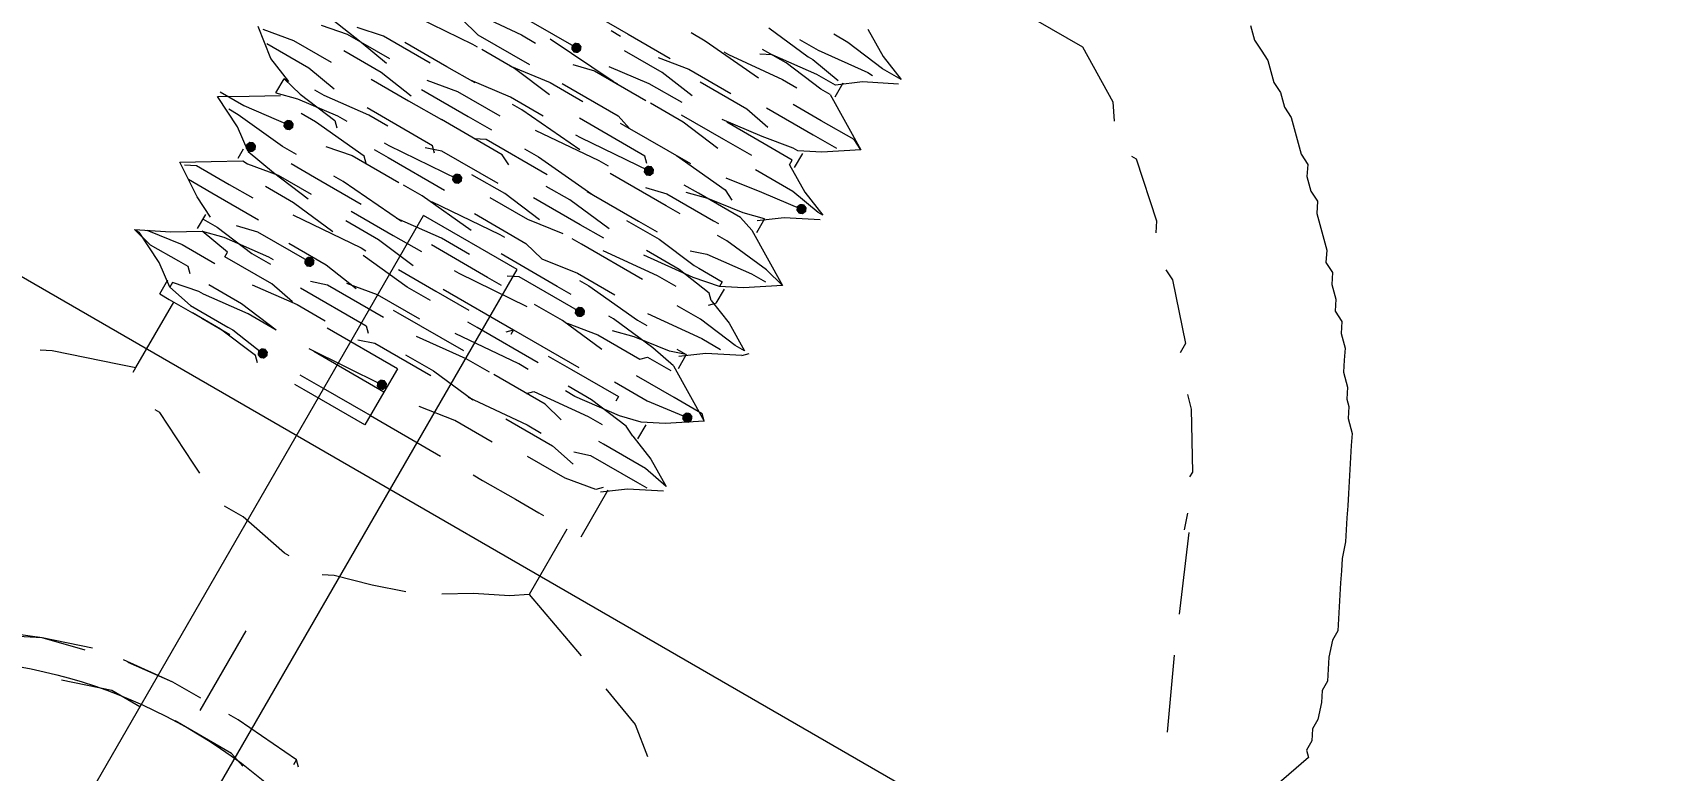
# Model space of a CAD drawing. Header units: millimetres. Extents: x 89051 to 218395, y -330386 to -125649.
# Drawn here: x 90752.22 to 90788.85, y -128657.71 to -128641.19 of the extents above; entities that cross this region are included whole.
import ezdxf

# ---------------------------------------------------------------- set-up
doc = ezdxf.new("R2010")
doc.units = ezdxf.units.MM
doc.header["$LTSCALE"] = 13
doc.linetypes.add('ACAD_ISO04W100', pattern=[30, 24, -3, 0, -3])
doc.layers.add('C00-00-00', color=7, linetype='Continuous')
doc.layers.add('C00-00-FF', color=5, linetype='Continuous', true_color=0x0000ff)
doc.layers.add('标注、文本', color=3, linetype='Continuous', lineweight=25)
doc.styles.get("Standard").update_dxf_attribs({"font": 'gbenor.shx', "bigfont": 'gbcbig.shx'})
doc.dimstyles.new('1-15', dxfattribs={"dimscale": 20, "dimtxt": 3.5, "dimasz": 2, "dimexe": 1.5, "dimexo": 0.5, "dimgap": 0.5, "dimtad": 1, "dimtoh": 1, "dimdec": 1, "dimdsep": 46, "dimtxsty": 'Standard', "dimcen": 2.5, "dimclrd": 3, "dimclre": 3, "dimclrt": 3, "dimadec": 0, "dimazin": 2, "dimtfac": 1, "dimtdec": 1, "dimtmove": 0, "dimatfit": 2, "dimfxl": 1, "dimarcsym": 0})

# ---------------------------------------------------------------- blocks, each defined once
blk = doc.blocks.new('225635')
at = {"layer": 'C00-00-00'}
h = blk.add_hatch(color=256, dxfattribs=at)
h.dxf.hatch_style = 2
h.paths.add_polyline_path([(72516.826, -125600.418), (72516.74, -125600.453), (72516.705, -125600.539), (72516.74, -125600.624), (72516.826, -125600.66), (72516.911, -125600.624), (72516.947, -125600.539), (72516.911, -125600.453)])
h = blk.add_hatch(color=256, dxfattribs=at)
h.dxf.hatch_style = 2
h.paths.add_polyline_path([(72522.997, -125601.023), (72522.912, -125601.058), (72522.876, -125601.144), (72522.912, -125601.229), (72522.997, -125601.265), (72523.083, -125601.229), (72523.118, -125601.144), (72523.083, -125601.058)])
h = blk.add_hatch(color=256, dxfattribs=at)
h.dxf.hatch_style = 2
h.paths.add_polyline_path([(72519.609, -125601.991), (72519.523, -125602.026), (72519.488, -125602.112), (72519.523, -125602.197), (72519.609, -125602.233), (72519.694, -125602.197), (72519.73, -125602.112), (72519.694, -125602.026)])
h = blk.add_hatch(color=256, dxfattribs=at)
h.dxf.hatch_style = 2
h.paths.add_polyline_path([(72515.979, -125604.29), (72515.893, -125604.326), (72515.858, -125604.411), (72515.893, -125604.497), (72515.979, -125604.532), (72516.064, -125604.497), (72516.1, -125604.411), (72516.064, -125604.326)])
h = blk.add_hatch(color=256, dxfattribs=at)
h.dxf.hatch_style = 2
h.paths.add_polyline_path([(72512.106, -125605.137), (72512.021, -125605.173), (72511.985, -125605.258), (72512.021, -125605.344), (72512.106, -125605.379), (72512.192, -125605.344), (72512.227, -125605.258), (72512.192, -125605.173)])
h = blk.add_hatch(color=256, dxfattribs=at)
h.dxf.hatch_style = 2
h.paths.add_polyline_path([(72519.851, -125605.5), (72519.765, -125605.536), (72519.73, -125605.621), (72519.765, -125605.707), (72519.851, -125605.742), (72519.936, -125605.707), (72519.972, -125605.621), (72519.936, -125605.536)])
h = blk.add_hatch(color=256, dxfattribs=at)
h.dxf.hatch_style = 2
h.paths.add_polyline_path([(72511.622, -125605.984), (72511.537, -125606.02), (72511.501, -125606.105), (72511.537, -125606.191), (72511.622, -125606.226), (72511.708, -125606.191), (72511.743, -125606.105), (72511.708, -125606.02)])
h = blk.add_hatch(color=256, dxfattribs=at)
h.dxf.hatch_style = 2
h.paths.add_polyline_path([(72523.118, -125606.347), (72523.033, -125606.383), (72522.997, -125606.468), (72523.033, -125606.554), (72523.118, -125606.589), (72523.204, -125606.554), (72523.239, -125606.468), (72523.204, -125606.383)])
h = blk.add_hatch(color=256, dxfattribs=at)
h.dxf.hatch_style = 2
h.paths.add_polyline_path([(72514.043, -125607.557), (72513.957, -125607.593), (72513.922, -125607.678), (72513.957, -125607.764), (72514.043, -125607.799), (72514.128, -125607.764), (72514.163, -125607.678), (72514.128, -125607.593)])
h = blk.add_hatch(color=256, dxfattribs=at)
h.dxf.hatch_style = 2
h.paths.add_polyline_path([(72516.826, -125609.13), (72516.74, -125609.166), (72516.705, -125609.251), (72516.74, -125609.337), (72516.826, -125609.372), (72516.911, -125609.337), (72516.947, -125609.251), (72516.911, -125609.166)])
h = blk.add_hatch(color=256, dxfattribs=at)
h.dxf.hatch_style = 2
h.paths.add_polyline_path([(72514.164, -125609.856), (72514.078, -125609.892), (72514.043, -125609.977), (72514.078, -125610.063), (72514.164, -125610.098), (72514.249, -125610.063), (72514.285, -125609.977), (72514.249, -125609.892)])
at = {"layer": 'C00-00-00', "lineweight": 15}
for points in [[(72529.652, -125592.552), (72529.895, -125592.794), (72530.137, -125592.915), (72530.379, -125593.036), (72530.621, -125593.278), (72530.742, -125593.399), (72530.984, -125593.52), (72531.226, -125593.762), (72531.468, -125593.883), (72531.71, -125594.125), (72531.831, -125594.246), (72532.073, -125594.488), (72532.315, -125594.609), (72532.436, -125594.851), (72532.678, -125595.093), (72532.92, -125595.214), (72533.041, -125595.457), (72533.283, -125595.699), (72533.404, -125595.82), (72533.646, -125596.062), (72533.767, -125596.304), (72534.009, -125596.425), (72534.13, -125596.667), (72534.372, -125596.909), (72534.493, -125597.151), (72534.735, -125597.272), (72534.856, -125597.514), (72535.098, -125597.756), (72535.219, -125597.998), (72535.34, -125598.24), (72535.582, -125598.482), (72535.703, -125598.724), (72535.824, -125598.845), (72535.945, -125599.087), (72536.187, -125599.329), (72536.308, -125599.571), (72536.429, -125599.813), (72536.55, -125600.055), (72536.671, -125600.297), (72536.792, -125600.539), (72536.913, -125600.781), (72537.034, -125601.023), (72537.155, -125601.265), (72537.276, -125601.507), (72537.397, -125601.87), (72537.518, -125602.112), (72537.639, -125602.354), (72537.76, -125602.596), (72537.881, -125602.838), (72538.002, -125603.08), (72538.123, -125603.322), (72538.123, -125603.564), (72538.244, -125603.927), (72538.365, -125604.169), (72538.486, -125604.411), (72538.486, -125604.653), (72538.607, -125604.895), (72538.728, -125605.258), (72538.728, -125605.5), (72538.849, -125605.742), (72538.849, -125605.984), (72538.97, -125606.105)], [(72525.417, -125594.851), (72526.627, -125594.851)], [(72526.627, -125594.851), (72527.837, -125595.578)], [(72527.837, -125595.578), (72528.079, -125595.941)], [(72528.805, -125596.425), (72528.926, -125596.425)], [(72528.926, -125596.425), (72530.016, -125597.393)], [(72522.271, -125596.909), (72522.876, -125597.272)], [(72522.029, -125597.393), (72521.666, -125597.393)], [(72522.997, -125597.514), (72522.029, -125597.393)], [(72522.876, -125597.272), (72523.481, -125597.514)], [(72530.016, -125597.393), (72530.137, -125597.635)], [(72521.545, -125597.877), (72522.755, -125597.756)], [(72523.481, -125597.635), (72522.755, -125597.998)], [(72522.755, -125597.756), (72522.876, -125597.756)], [(72523.481, -125597.514), (72522.997, -125597.514)], [(72520.335, -125597.998), (72521.424, -125598.119)], [(72521.061, -125597.877), (72521.545, -125597.877)], [(72521.424, -125598.119), (72521.545, -125598.119)], [(72521.545, -125598.119), (72522.271, -125598.24)], [(72522.755, -125597.998), (72522.271, -125598.361)], [(72520.698, -125598.482), (72520.456, -125598.603)], [(72521.061, -125598.482), (72520.456, -125598.482)], [(72521.787, -125598.361), (72520.698, -125598.482)], [(72522.029, -125598.603), (72521.061, -125598.482)], [(72522.271, -125598.361), (72521.787, -125598.361)], [(72522.392, -125598.24), (72522.392, -125598.603)], [(72530.742, -125598.24), (72530.984, -125598.361)], [(72530.984, -125598.361), (72531.952, -125599.45)], [(72519.851, -125598.966), (72521.182, -125598.845)], [(72521.182, -125598.845), (72521.545, -125598.845)], [(72522.271, -125598.603), (72522.029, -125598.603)], [(72522.271, -125598.603), (72522.876, -125598.966)], [(72519.246, -125598.966), (72518.883, -125598.966)], [(72520.698, -125599.087), (72519.246, -125598.966)], [(72519.73, -125598.966), (72519.851, -125598.966)], [(72522.392, -125599.208), (72521.666, -125599.208)], [(72523.239, -125599.208), (72522.392, -125599.208)], [(72522.876, -125598.966), (72523.481, -125599.329)], [(72523.481, -125599.329), (72523.239, -125599.208)], [(72521.182, -125599.571), (72522.392, -125599.571)], [(72522.392, -125599.571), (72522.997, -125599.571)], [(72523.481, -125599.329), (72522.755, -125599.813)], [(72531.952, -125599.45), (72531.952, -125599.692)], [(72516.947, -125599.692), (72517.673, -125599.692)], [(72517.31, -125599.813), (72517.552, -125599.813)], [(72517.673, -125599.692), (72518.762, -125599.692)], [(72518.52, -125599.813), (72519.246, -125599.692)], [(72519.246, -125599.692), (72520.335, -125599.692)], [(72519.609, -125599.813), (72520.819, -125599.813)], [(72520.819, -125599.813), (72521.424, -125599.934)], [(72522.755, -125599.813), (72522.271, -125600.055)], [(72518.762, -125600.055), (72517.794, -125600.055)], [(72519.609, -125600.176), (72518.762, -125600.055)], [(72521.424, -125600.176), (72520.456, -125600.297)], [(72521.545, -125600.297), (72520.577, -125600.297)], [(72522.15, -125600.055), (72521.424, -125600.176)], [(72522.271, -125600.297), (72521.545, -125600.297)], [(72522.271, -125600.055), (72522.15, -125600.055)], [(72522.271, -125600.418), (72522.271, -125600.297)], [(72522.392, -125600.055), (72522.392, -125600.418)], [(72516.826, -125600.539), (72515.011, -125600.539)], [(72517.915, -125600.781), (72516.221, -125600.66)], [(72518.641, -125600.418), (72517.673, -125600.539)], [(72519.488, -125600.418), (72518.641, -125600.418)], [(72519.609, -125600.66), (72520.698, -125600.66)], [(72520.698, -125600.66), (72521.424, -125600.66)], [(72522.271, -125600.418), (72522.876, -125600.781)], [(72532.557, -125600.418), (72532.799, -125600.66)], [(72532.799, -125600.66), (72533.525, -125601.87)], [(72514.164, -125601.023), (72515.616, -125600.902)], [(72515.616, -125600.902), (72515.979, -125600.902)], [(72516.947, -125600.902), (72517.431, -125600.781)], [(72517.431, -125600.781), (72518.762, -125600.781)], [(72518.036, -125600.781), (72517.915, -125600.781)], [(72519.73, -125600.781), (72518.883, -125600.781)], [(72520.698, -125600.902), (72519.73, -125600.781)], [(72522.634, -125600.902), (72521.666, -125600.902)], [(72523.36, -125601.023), (72522.634, -125600.902)], [(72522.876, -125600.781), (72523.481, -125601.023)], [(72523.481, -125601.023), (72523.36, -125601.023)], [(72514.285, -125601.265), (72514.769, -125601.386)], [(72514.769, -125601.386), (72516.1, -125601.386)], [(72516.947, -125601.386), (72518.399, -125601.386)], [(72518.399, -125601.386), (72518.762, -125601.507)], [(72521.182, -125601.386), (72522.029, -125601.265)], [(72522.029, -125601.265), (72522.997, -125601.144)], [(72523.481, -125601.144), (72522.755, -125601.507)], [(72513.074, -125601.749), (72514.769, -125601.628)], [(72514.769, -125601.628), (72514.89, -125601.628)], [(72515.858, -125601.628), (72515.011, -125601.628)], [(72515.737, -125601.628), (72516.705, -125601.507)], [(72516.826, -125601.749), (72515.858, -125601.628)], [(72516.705, -125601.507), (72517.552, -125601.507)], [(72518.52, -125601.507), (72518.641, -125601.507)], [(72518.641, -125601.507), (72520.335, -125601.507)], [(72519.73, -125601.507), (72519.972, -125601.507)], [(72519.972, -125601.507), (72521.303, -125601.628)], [(72521.303, -125601.628), (72521.545, -125601.749)], [(72522.392, -125601.749), (72521.908, -125601.87)], [(72522.755, -125601.507), (72522.271, -125601.87)], [(72522.392, -125601.749), (72522.392, -125602.112)], [(72519.367, -125601.87), (72517.673, -125601.87)], [(72519.609, -125602.112), (72517.915, -125602.233)], [(72519.488, -125601.991), (72519.367, -125601.87)], [(72520.819, -125601.991), (72520.456, -125601.991)], [(72521.061, -125601.991), (72520.577, -125602.112)], [(72521.908, -125601.991), (72520.819, -125601.991)], [(72521.908, -125601.87), (72521.061, -125601.991)], [(72522.271, -125602.112), (72521.908, -125601.991)], [(72522.271, -125602.112), (72522.876, -125602.475)], [(72533.525, -125601.87), (72533.525, -125601.991)], [(72512.953, -125602.475), (72512.348, -125602.596)], [(72514.164, -125602.475), (72512.953, -125602.475)], [(72514.527, -125602.354), (72513.437, -125602.354)], [(72515.253, -125602.354), (72514.527, -125602.354)], [(72516.1, -125602.233), (72515.132, -125602.354)], [(72516.947, -125602.233), (72516.1, -125602.233)], [(72516.463, -125602.354), (72516.221, -125602.354)], [(72518.036, -125602.475), (72516.463, -125602.354)], [(72516.947, -125602.596), (72518.52, -125602.475)], [(72517.915, -125602.233), (72517.794, -125602.233)], [(72518.52, -125602.475), (72518.762, -125602.475)], [(72519.73, -125602.475), (72520.214, -125602.354)], [(72520.214, -125602.354), (72521.424, -125602.354)], [(72521.424, -125602.354), (72521.545, -125602.354)], [(72522.876, -125602.475), (72523.481, -125602.838)], [(72511.622, -125602.959), (72512.227, -125602.838)], [(72511.743, -125602.717), (72512.59, -125602.838)], [(72512.227, -125602.838), (72513.316, -125602.838)], [(72512.59, -125602.838), (72513.316, -125602.959)], [(72514.285, -125602.838), (72515.011, -125602.717)], [(72515.011, -125602.717), (72516.1, -125602.717)], [(72520.335, -125602.596), (72518.883, -125602.596)], [(72520.698, -125602.596), (72520.335, -125602.596)], [(72521.908, -125602.596), (72521.666, -125602.596)], [(72522.997, -125602.717), (72521.908, -125602.596)], [(72523.481, -125602.838), (72522.755, -125603.322)], [(72523.481, -125602.838), (72522.997, -125602.717)], [(72533.888, -125602.717), (72534.009, -125603.08)], [(72513.316, -125603.201), (72512.348, -125603.201)], [(72514.164, -125603.322), (72513.316, -125603.201)], [(72514.285, -125603.08), (72515.495, -125603.08)], [(72515.495, -125603.08), (72516.1, -125603.08)], [(72516.947, -125603.08), (72517.31, -125603.08)], [(72517.31, -125603.08), (72518.762, -125603.201)], [(72518.641, -125603.201), (72519.972, -125603.201)], [(72519.972, -125603.201), (72520.456, -125603.201)], [(72521.303, -125603.201), (72521.666, -125603.08)], [(72521.666, -125603.08), (72522.755, -125602.959)], [(72522.755, -125602.959), (72523.118, -125602.959)], [(72534.13, -125603.08), (72534.856, -125604.774)], [(72510.533, -125603.685), (72511.259, -125603.564)], [(72511.259, -125603.564), (72512.227, -125603.564)], [(72513.195, -125603.443), (72514.164, -125603.443)], [(72514.164, -125603.443), (72515.011, -125603.443)], [(72516.584, -125603.443), (72515.011, -125603.443)], [(72515.858, -125603.443), (72516.1, -125603.322)], [(72516.1, -125603.322), (72517.673, -125603.322)], [(72516.826, -125603.564), (72516.584, -125603.443)], [(72518.399, -125603.564), (72517.794, -125603.564)], [(72519.488, -125603.685), (72518.399, -125603.564)], [(72519.73, -125603.322), (72520.577, -125603.322)], [(72520.577, -125603.322), (72521.545, -125603.443)], [(72521.545, -125603.443), (72521.666, -125603.443)], [(72521.666, -125603.443), (72522.271, -125603.443)], [(72522.271, -125603.564), (72521.666, -125603.685)], [(72522.755, -125603.322), (72522.271, -125603.564)], [(72522.271, -125603.443), (72522.271, -125603.564)], [(72522.392, -125603.564), (72522.392, -125603.927)], [(72511.017, -125604.169), (72510.412, -125603.685)], [(72511.864, -125603.927), (72510.775, -125603.927)], [(72512.59, -125604.048), (72511.864, -125603.927)], [(72518.883, -125603.927), (72517.673, -125603.927)], [(72519.488, -125603.927), (72518.883, -125603.927)], [(72521.666, -125603.685), (72520.456, -125603.806)], [(72521.303, -125603.685), (72520.456, -125603.685)], [(72522.15, -125603.806), (72521.303, -125603.685)], [(72522.271, -125603.927), (72522.15, -125603.806)], [(72522.271, -125604.048), (72522.392, -125603.927)], [(72522.271, -125603.927), (72522.876, -125604.169)], [(72511.622, -125604.411), (72511.017, -125604.169)], [(72512.469, -125604.29), (72512.227, -125604.29)], [(72513.558, -125604.169), (72512.469, -125604.29)], [(72515.132, -125604.048), (72513.437, -125604.048)], [(72514.043, -125604.169), (72513.558, -125604.169)], [(72515.374, -125604.048), (72515.011, -125604.169)], [(72515.253, -125604.169), (72515.132, -125604.048)], [(72516.826, -125604.048), (72515.374, -125604.048)], [(72517.068, -125604.169), (72516.221, -125604.169)], [(72518.036, -125604.29), (72517.068, -125604.169)], [(72517.794, -125604.411), (72518.641, -125604.29)], [(72519.125, -125604.29), (72518.883, -125604.29)], [(72520.698, -125604.29), (72519.125, -125604.29)], [(72519.609, -125604.169), (72520.94, -125604.048)], [(72520.94, -125604.048), (72521.424, -125604.048)], [(72522.876, -125604.169), (72523.481, -125604.532)], [(72511.622, -125604.411), (72511.501, -125604.411)], [(72511.501, -125604.411), (72511.985, -125604.532)], [(72511.501, -125604.774), (72511.501, -125604.411)], [(72511.501, -125604.774), (72511.985, -125604.653)], [(72511.985, -125604.532), (72512.953, -125604.653)], [(72511.985, -125604.653), (72512.953, -125604.532)], [(72512.953, -125604.532), (72513.195, -125604.532)], [(72512.953, -125604.653), (72513.074, -125604.774)], [(72514.164, -125604.532), (72514.285, -125604.532)], [(72514.285, -125604.532), (72515.979, -125604.411)], [(72516.826, -125604.411), (72517.794, -125604.411)], [(72522.271, -125604.411), (72521.666, -125604.411)], [(72523.239, -125604.532), (72522.271, -125604.411)], [(72523.481, -125604.653), (72522.755, -125605.016)], [(72523.481, -125604.532), (72523.239, -125604.532)], [(72523.481, -125604.653), (72523.602, -125604.532)], [(72511.017, -125605.137), (72511.622, -125604.774)], [(72512.59, -125604.895), (72512.227, -125604.895)], [(72513.922, -125605.016), (72512.59, -125604.895)], [(72514.043, -125605.137), (72513.922, -125605.016)], [(72514.043, -125604.774), (72514.406, -125604.774)], [(72514.406, -125604.774), (72515.858, -125604.774)], [(72515.737, -125605.137), (72517.431, -125605.016)], [(72516.705, -125604.895), (72518.036, -125604.895)], [(72517.431, -125605.016), (72517.552, -125605.016)], [(72518.036, -125604.895), (72518.52, -125605.016)], [(72518.52, -125605.016), (72519.367, -125604.895)], [(72519.367, -125604.895), (72520.335, -125604.895)], [(72519.488, -125605.016), (72519.73, -125605.016)], [(72519.73, -125605.016), (72521.061, -125605.137)], [(72521.182, -125604.895), (72522.513, -125604.774)], [(72522.755, -125605.016), (72522.271, -125605.379)], [(72522.513, -125604.774), (72522.997, -125604.774)], [(72510.412, -125605.5), (72511.017, -125605.137)], [(72510.412, -125605.379), (72511.017, -125605.379)], [(72511.017, -125605.379), (72512.106, -125605.258)], [(72513.074, -125605.258), (72513.679, -125605.137)], [(72513.679, -125605.137), (72514.89, -125605.137)], [(72515.495, -125605.137), (72515.011, -125605.137)], [(72516.826, -125605.258), (72515.495, -125605.137)], [(72519.125, -125605.379), (72517.673, -125605.379)], [(72519.488, -125605.379), (72519.125, -125605.379)], [(72520.577, -125605.379), (72520.456, -125605.379)], [(72521.666, -125605.5), (72520.577, -125605.379)], [(72521.061, -125605.137), (72521.303, -125605.137)], [(72522.029, -125605.379), (72521.182, -125605.5)], [(72522.392, -125605.258), (72522.029, -125605.379)], [(72522.15, -125605.258), (72522.392, -125605.258)], [(72522.392, -125605.258), (72522.392, -125605.621)], [(72511.138, -125605.863), (72510.412, -125605.5)], [(72511.017, -125605.621), (72510.775, -125605.621)], [(72512.227, -125605.742), (72511.017, -125605.621)], [(72512.59, -125605.742), (72512.227, -125605.742)], [(72513.8, -125605.742), (72513.558, -125605.742)], [(72515.374, -125605.863), (72513.8, -125605.742)], [(72516.342, -125605.742), (72515.253, -125605.863)], [(72518.157, -125605.5), (72515.737, -125605.5)], [(72515.737, -125621.231), (72515.737, -125605.5)], [(72517.068, -125605.742), (72516.342, -125605.742)], [(72518.278, -125605.621), (72518.036, -125605.742)], [(72518.157, -125621.231), (72518.157, -125605.5)], [(72519.851, -125605.621), (72518.278, -125605.621)], [(72521.182, -125605.5), (72520.698, -125605.621)], [(72521.545, -125605.863), (72521.666, -125605.742)], [(72522.271, -125605.621), (72521.666, -125605.5)], [(72521.666, -125605.742), (72522.271, -125605.742)], [(72522.271, -125605.621), (72522.876, -125605.984)], [(72535.219, -125605.621), (72535.945, -125607.194)], [(72511.622, -125606.226), (72511.138, -125605.863)], [(72513.195, -125605.984), (72512.59, -125605.984)], [(72514.406, -125605.984), (72513.195, -125605.984)], [(72517.673, -125605.984), (72516.221, -125605.984)], [(72517.068, -125606.226), (72518.762, -125606.105)], [(72518.036, -125605.984), (72517.673, -125605.984)], [(72519.609, -125605.984), (72518.883, -125605.984)], [(72520.698, -125606.105), (72519.609, -125605.984)], [(72519.73, -125605.984), (72520.456, -125605.863)], [(72520.456, -125605.863), (72521.545, -125605.863)], [(72522.876, -125605.984), (72523.481, -125606.347)], [(72538.97, -125606.105), (72530.984, -125629.097)], [(72511.017, -125606.831), (72511.622, -125606.468)], [(72511.501, -125606.468), (72511.501, -125606.226)], [(72511.622, -125606.226), (72512.348, -125606.347)], [(72511.622, -125606.468), (72511.743, -125606.468)], [(72511.743, -125606.468), (72512.469, -125606.347)], [(72512.348, -125606.347), (72513.316, -125606.468)], [(72512.469, -125606.347), (72513.316, -125606.347)], [(72514.285, -125606.226), (72515.374, -125606.226)], [(72514.285, -125606.468), (72515.132, -125606.468)], [(72515.132, -125606.468), (72516.1, -125606.589)], [(72515.374, -125606.226), (72516.1, -125606.226)], [(72516.947, -125606.226), (72517.068, -125606.226)], [(72522.634, -125606.226), (72521.666, -125606.226)], [(72522.15, -125606.589), (72523.118, -125606.468)], [(72523.36, -125606.226), (72522.634, -125606.226)], [(72523.481, -125606.347), (72522.755, -125606.831)], [(72523.481, -125606.347), (72523.36, -125606.226)], [(72510.412, -125607.194), (72511.017, -125606.831)], [(72513.074, -125606.71), (72512.348, -125606.71)], [(72514.164, -125606.831), (72513.074, -125606.71)], [(72513.195, -125606.952), (72514.89, -125606.831)], [(72514.89, -125606.831), (72515.011, -125606.831)], [(72515.858, -125606.831), (72516.826, -125606.831)], [(72516.826, -125606.831), (72517.673, -125606.831)], [(72516.947, -125606.71), (72518.762, -125606.71)], [(72518.641, -125606.831), (72518.762, -125606.71)], [(72518.762, -125606.71), (72520.456, -125606.71)], [(72518.762, -125606.71), (72518.762, -125606.831)], [(72519.73, -125606.831), (72520.335, -125606.831)], [(72520.335, -125606.831), (72521.545, -125606.831)], [(72521.303, -125606.589), (72522.15, -125606.589)], [(72521.545, -125606.831), (72521.545, -125606.952)], [(72522.755, -125606.831), (72522.271, -125607.073)], [(72511.138, -125607.678), (72510.412, -125607.194)], [(72510.533, -125607.194), (72510.775, -125607.073)], [(72510.775, -125607.073), (72511.622, -125607.073)], [(72511.622, -125607.073), (72512.227, -125607.073)], [(72516.221, -125607.073), (72515.011, -125606.952)], [(72516.826, -125607.073), (72516.221, -125607.073)], [(72518.036, -125607.073), (72517.794, -125607.073)], [(72519.609, -125607.073), (72518.036, -125607.073)], [(72521.061, -125607.194), (72520.456, -125607.194)], [(72521.787, -125607.194), (72520.698, -125607.315)], [(72522.029, -125607.315), (72521.061, -125607.194)], [(72522.271, -125607.073), (72521.787, -125607.194)], [(72522.392, -125607.073), (72522.392, -125607.436)], [(72511.38, -125607.436), (72510.775, -125607.436)], [(72512.59, -125607.436), (72511.38, -125607.436)], [(72514.406, -125607.557), (72513.437, -125607.557)], [(72515.253, -125607.678), (72514.406, -125607.557)], [(72515.737, -125607.557), (72515.011, -125607.678)], [(72516.826, -125607.557), (72515.737, -125607.557)], [(72519.246, -125607.315), (72517.673, -125607.436)], [(72519.488, -125607.315), (72519.246, -125607.315)], [(72519.851, -125607.678), (72521.182, -125607.557)], [(72520.698, -125607.315), (72520.456, -125607.315)], [(72521.182, -125607.557), (72521.545, -125607.557)], [(72522.271, -125607.436), (72522.029, -125607.315)], [(72522.271, -125607.436), (72522.876, -125607.678)], [(72511.622, -125607.92), (72511.138, -125607.678)], [(72511.501, -125608.283), (72511.501, -125607.92)], [(72512.711, -125607.678), (72512.227, -125607.799)], [(72514.043, -125607.678), (72512.711, -125607.678)], [(72514.285, -125608.041), (72514.648, -125607.92)], [(72514.648, -125607.92), (72516.1, -125607.92)], [(72516.342, -125607.678), (72516.221, -125607.678)], [(72518.036, -125607.678), (72516.342, -125607.678)], [(72516.947, -125607.92), (72518.157, -125607.799)], [(72518.157, -125607.799), (72518.762, -125607.799)], [(72520.214, -125607.799), (72518.883, -125607.799)], [(72519.73, -125607.799), (72519.851, -125607.678)], [(72520.698, -125607.92), (72520.214, -125607.799)], [(72521.787, -125607.92), (72521.666, -125607.92)], [(72522.876, -125607.92), (72521.787, -125607.92)], [(72522.876, -125607.678), (72523.481, -125608.041)], [(72523.481, -125608.041), (72522.876, -125607.92)], [(72511.017, -125608.646), (72511.622, -125608.283)], [(72511.501, -125608.041), (72511.864, -125608.041)], [(72511.622, -125608.283), (72512.106, -125608.162)], [(72512.348, -125608.404), (72511.622, -125608.283)], [(72511.864, -125608.041), (72512.832, -125608.162)], [(72512.106, -125608.162), (72513.195, -125608.041)], [(72512.348, -125608.525), (72512.348, -125608.404)], [(72512.832, -125608.162), (72513.316, -125608.162)], [(72513.195, -125608.041), (72513.316, -125608.041)], [(72514.164, -125608.283), (72515.858, -125608.283)], [(72515.858, -125608.283), (72515.979, -125608.404)], [(72516.947, -125608.404), (72517.673, -125608.404)], [(72517.673, -125608.404), (72518.762, -125608.525)], [(72518.641, -125608.525), (72520.093, -125608.404)], [(72520.093, -125608.404), (72520.456, -125608.404)], [(72521.303, -125608.404), (72521.666, -125608.283)], [(72521.666, -125608.283), (72522.876, -125608.283)], [(72523.481, -125608.162), (72522.755, -125608.525)], [(72522.876, -125608.283), (72523.118, -125608.283)], [(72510.291, -125609.009), (72511.017, -125608.646)], [(72510.533, -125608.888), (72511.38, -125608.767)], [(72511.38, -125608.767), (72512.227, -125608.767)], [(72513.558, -125608.525), (72512.348, -125608.525)], [(72513.195, -125608.767), (72514.285, -125608.646)], [(72514.164, -125608.646), (72513.558, -125608.525)], [(72514.285, -125608.646), (72515.011, -125608.646)], [(72516.947, -125608.767), (72515.132, -125608.767)], [(72515.858, -125608.646), (72516.221, -125608.525)], [(72516.221, -125608.525), (72517.673, -125608.525)], [(72516.947, -125608.767), (72516.947, -125609.372)], [(72519.609, -125608.525), (72520.819, -125608.525)], [(72520.819, -125608.525), (72521.424, -125608.646)], [(72522.271, -125608.767), (72522.15, -125608.888)], [(72522.755, -125608.525), (72522.271, -125608.888)], [(72522.392, -125608.767), (72522.392, -125609.977)], [(72510.775, -125609.13), (72510.291, -125609.009)], [(72510.291, -125609.009), (72510.412, -125609.009)], [(72511.138, -125609.372), (72510.412, -125609.009)], [(72511.501, -125609.13), (72510.775, -125609.13)], [(72511.743, -125609.13), (72511.501, -125609.13)], [(72511.864, -125609.251), (72511.743, -125609.13)], [(72518.641, -125609.13), (72517.794, -125609.251)], [(72519.609, -125609.13), (72518.641, -125609.13)], [(72521.424, -125609.009), (72520.456, -125609.009)], [(72522.15, -125608.888), (72521.424, -125609.009)], [(72511.622, -125609.735), (72511.138, -125609.372)], [(72512.227, -125609.493), (72511.622, -125609.614)], [(72512.348, -125609.493), (72512.227, -125609.493)], [(72513.195, -125609.251), (72512.348, -125609.251)], [(72513.437, -125609.372), (72512.348, -125609.493)], [(72514.164, -125609.372), (72513.195, -125609.251)], [(72514.164, -125609.372), (72513.437, -125609.372)], [(72516.826, -125609.251), (72515.011, -125609.372)], [(72516.947, -125609.372), (72515.132, -125609.372)], [(72516.947, -125609.372), (72516.947, -125610.219)], [(72511.501, -125609.977), (72511.501, -125609.614)], [(72511.622, -125609.614), (72511.622, -125609.735)], [(72511.622, -125609.735), (72512.227, -125609.856)], [(72512.227, -125609.856), (72513.195, -125609.856)], [(72513.195, -125609.856), (72513.316, -125609.856)], [(72513.316, -125609.856), (72514.164, -125609.977)], [(72511.501, -125609.977), (72511.743, -125609.977)], [(72511.743, -125609.977), (72512.106, -125609.977)], [(72511.864, -125611.672), (72511.864, -125609.977)], [(72512.106, -125609.977), (72512.59, -125609.977)], [(72513.074, -125609.977), (72512.348, -125609.977)], [(72512.59, -125609.977), (72513.316, -125609.977)], [(72514.043, -125610.098), (72513.074, -125609.977)], [(72514.164, -125610.219), (72514.043, -125610.098)], [(72515.737, -125609.977), (72515.132, -125609.977)], [(72515.374, -125610.219), (72515.132, -125610.219)], [(72516.947, -125610.219), (72515.374, -125610.219)], [(72516.826, -125609.977), (72515.737, -125609.977)], [(72516.947, -125609.977), (72516.826, -125609.977)], [(72516.947, -125609.977), (72517.915, -125609.977)], [(72517.915, -125609.977), (72518.762, -125609.977)], [(72519.609, -125609.977), (72519.851, -125609.977)], [(72519.851, -125609.977), (72520.698, -125609.977)], [(72520.698, -125609.977), (72521.303, -125609.977)], [(72521.303, -125609.977), (72521.424, -125609.977)], [(72522.029, -125609.977), (72522.029, -125611.672)], [(72511.501, -125611.793), (72511.864, -125611.672)], [(72511.864, -125611.793), (72511.864, -125611.672)], [(72522.029, -125611.672), (72521.666, -125611.914)], [(72522.029, -125611.672), (72523.723, -125612.277)], [(72510.049, -125612.277), (72511.501, -125611.793)], [(72521.666, -125611.914), (72520.94, -125612.277)], [(72509.807, -125612.398), (72510.049, -125612.277)], [(72512.832, -125612.277), (72512.711, -125612.277)], [(72514.043, -125612.882), (72512.832, -125612.277)], [(72520.94, -125612.277), (72520.335, -125612.64)], [(72524.57, -125612.64), (72525.538, -125613.003)], [(72514.285, -125613.003), (72514.043, -125612.882)], [(72519.609, -125613.003), (72518.883, -125613.245)], [(72525.538, -125613.003), (72526.143, -125613.487)], [(72515.616, -125613.366), (72515.132, -125613.366)], [(72516.826, -125613.608), (72515.616, -125613.366)], [(72518.036, -125613.487), (72517.794, -125613.608)], [(72518.883, -125613.245), (72518.036, -125613.487)], [(72516.947, -125613.608), (72516.826, -125613.608)], [(72516.1, -125617.359), (72514.89, -125617.48)], [(72516.1, -125617.359), (72515.011, -125617.48)], [(72516.705, -125617.359), (72516.1, -125617.359)], [(72516.826, -125617.359), (72516.1, -125617.359)], [(72517.794, -125617.359), (72517.552, -125617.359)], [(72517.794, -125617.359), (72517.673, -125617.359)], [(72519.367, -125617.48), (72517.794, -125617.359)], [(72519.367, -125617.48), (72517.794, -125617.359)], [(72519.367, -125617.601), (72519.367, -125617.48)], [(72519.488, -125617.601), (72519.367, -125617.48)], [(72514.164, -125617.601), (72513.074, -125617.964)], [(72514.043, -125617.722), (72513.074, -125617.964)], [(72513.074, -125617.964), (72512.348, -125618.327)], [(72513.074, -125617.964), (72512.469, -125618.206)], [(72515.011, -125618.206), (72513.922, -125618.569)], [(72515.737, -125618.206), (72515.011, -125618.206)], [(72518.036, -125618.085), (72516.584, -125618.085)], [(72518.399, -125618.206), (72518.036, -125618.085)]]:
    blk.add_lwpolyline(points, dxfattribs=at)
at = {"layer": 'C00-00-FF', "lineweight": 15}
blk.add_lwpolyline([(72516.947, -125617.601), (72516.947, -125615.544)], dxfattribs=at)
blk.add_circle((72516.947, -125629.944), 11.859, dxfattribs=at)
at = {"layer": '标注、文本', "color": 1, "linetype": 'ACAD_ISO04W100', "lineweight": 15}
blk.add_line((72418.952, -125611.188), (72558.051, -125611.188), dxfattribs=at)
blk = doc.blocks.new('*D521')
at = {"layer": 'Defpoints', "color": 0, "transparency": 16777216}
for p in [(90825.933, -128478.793), (90100.617, -128524.753), (90825.933, -129106.326)]:
    blk.add_point(p, dxfattribs=at)
at = {"layer": '标注、文本', "color": 3, "lineweight": -2, "transparency": 16777216}
for p, q in [((90825.933, -128488.793), (90825.933, -129136.326)), ((90100.617, -128534.753), (90100.617, -129136.326)), ((90140.617, -129106.326), (90785.933, -129106.326))]:
    blk.add_line(p, q, dxfattribs=at)
at = {"layer": '标注、文本', "color": 3, "transparency": 16777216}
for points in [[(90140.617, -129099.66), (90140.617, -129112.993), (90100.617, -129106.326)], [(90785.933, -129099.66), (90785.933, -129112.993), (90825.933, -129106.326)]]:
    blk.add_solid(points, dxfattribs=at)
at = {"layer": '标注、文本', "color": 3, "transparency": 16777216, "insert": (90463.275, -129061.326), "char_height": 70, "attachment_point": 5}
blk.add_mtext('725', dxfattribs=at)
blk = doc.blocks.new('*D528')
at = {"layer": 'Defpoints', "color": 0, "transparency": 16777216}
for p in [(90705.914, -128483.876), (90845.014, -128483.876), (90674.312, -128601.817), (90920.56, -128647.855), (90794.776, -128671.367)]:
    blk.add_point(p, dxfattribs=at)
at = {"layer": '标注、文本', "color": 3, "lineweight": -2, "transparency": 16777216}
for p, q in [((90855.014, -128483.876), (90979.474, -128483.876)), ((90803.436, -128676.367), (90911.222, -128738.597))]:
    blk.add_line(p, q, dxfattribs=at)
blk.add_arc((90470.031, -128483.876), 479.443, 334.78158, 355.21842, dxfattribs=at)
at = {"layer": '标注、文本', "color": 3, "transparency": 16777216}
for points in [[(90941.144, -128523.563), (90954.466, -128524.119), (90949.474, -128483.876)], [(90909.686, -128691.242), (90897.871, -128685.062), (90885.241, -128723.597)]]:
    blk.add_solid(points, dxfattribs=at)
at = {"layer": '标注、文本', "color": 3, "transparency": 16777216, "insert": (90889.671, -128596.318), "char_height": 70, "attachment_point": 5, "rotation": 75}
blk.add_mtext('30°', dxfattribs=at)

msp = doc.modelspace()

# ---------------------------------------------------------------- block references
at = {"layer": '标注、文本', "rotation": 329.9999999999999}
msp.add_blockref('225635', (90763.254, 16390.138), dxfattribs=at)

# ---------------------------------------------------------------- dimensions: what is measured, and where the dimension line sits
at = {"layer": '标注、文本'}
dim = msp.add_linear_dim(base=(90825.933, -129106.326), p1=(90100.617, -128524.753), p2=(90825.933, -128478.793), text='725', dimstyle='1-15', dxfattribs=at)
dim.commit()
dim.dimension.update_dxf_attribs({"geometry": '*D521', "text_midpoint": (90463.275, -129061.326)})
dim = msp.add_angular_dim_2l(base=(90920.56, -128647.855), line1=((90674.312, -128601.817), (90794.776, -128671.367)), line2=((90705.914, -128483.876), (90845.014, -128483.876)), dimstyle='1-15', dxfattribs=at)
dim.commit()
dim.dimension.update_dxf_attribs({"geometry": '*D528', "text_midpoint": (90889.671, -128596.318)})

doc.saveas('drawing.dxf')
